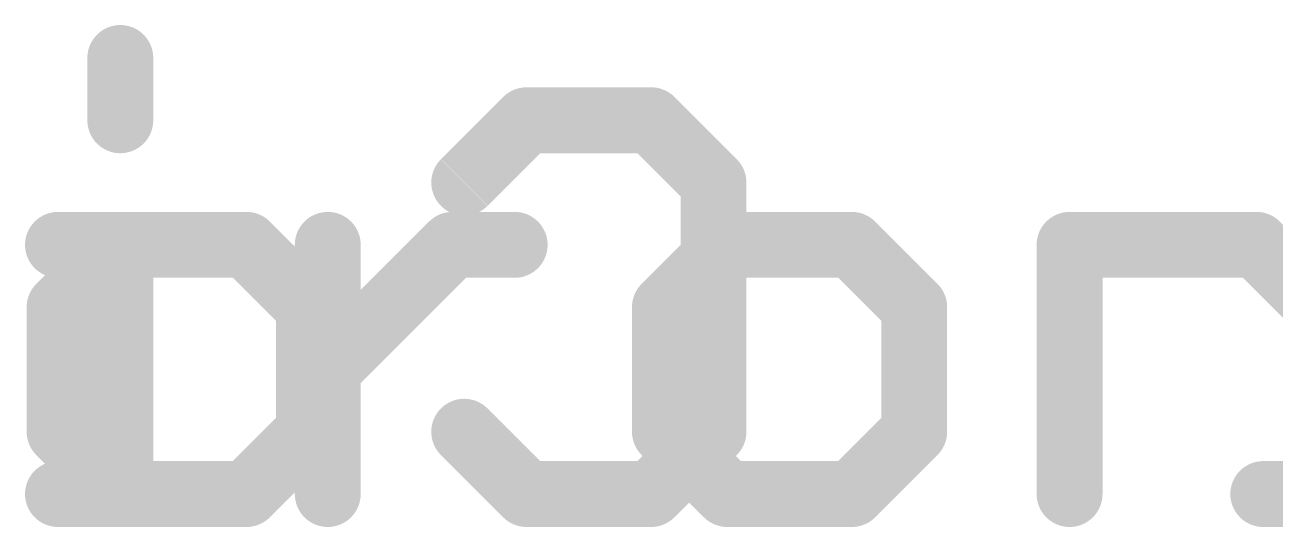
# Model space of a CAD drawing. Extents: x -34 to 73, y -25 to 33.
# Drawn here: x 7.292 to 10.184, y 20.193 to 21.354 of the extents above; entities that cross this region are included whole.
import ezdxf

# ---------------------------------------------------------------- set-up
doc = ezdxf.new("R2010")
doc.units = 0
doc.layers.add('21', color=41, linetype='CONTINUOUS')
doc.layers.add('22', color=40, linetype='CONTINUOUS')

msp = doc.modelspace()

# ---------------------------------------------------------------- linework, layer by layer
at = {"layer": '21', "const_width": 0.1524}
for points in [[(7.5121, 21.2776), (7.5121, 21.1335)], [(7.368, 20.8454), (7.5121, 20.8454)], [(7.5121, 20.8454), (7.5121, 20.2692)], [(7.9917, 20.2692), (7.9917, 20.8454)], [(7.9917, 20.5573), (8.2798, 20.8454)], [(8.2798, 20.8454), (8.4239, 20.8454)], [(8.9154, 20.8454), (8.7713, 20.7014)], [(9.2035, 20.8454), (8.9154, 20.8454)], [(9.3475, 20.7014), (9.2035, 20.8454)], [(9.7068, 20.2692), (9.7068, 20.8454)], [(9.7068, 20.8454), (10.139, 20.8454)], [(10.139, 20.8454), (10.2831, 20.7014)], [(8.7713, 20.7014), (8.7713, 20.4133)], [(9.3475, 20.4133), (9.3475, 20.7014)], [(8.7713, 20.4133), (8.9154, 20.2692)], [(9.2035, 20.2692), (9.3475, 20.4133)], [(7.368, 20.2692), (7.6562, 20.2692)], [(8.9154, 20.2692), (9.2035, 20.2692)]]:
    msp.add_lwpolyline(points, dxfattribs=at)
at = {"layer": '21', "const_width": 0.0762}
for points in [[(7.5502, 21.2776, 1), (7.474, 21.2776)], [(7.474, 21.1335, 1), (7.5502, 21.1335)], [(7.368, 20.8835, 1), (7.368, 20.8073)], [(7.5502, 20.8454, 1), (7.474, 20.8454)], [(7.5121, 20.8073, 1), (7.5121, 20.8835)], [(8.0298, 20.8454, 1), (7.9536, 20.8454)], [(8.2798, 20.8835, 1), (8.2798, 20.8073)], [(8.3068, 20.8185, 1), (8.2529, 20.8724)], [(8.4239, 20.8073, 1), (8.4239, 20.8835)], [(8.9154, 20.8835, 1), (8.9154, 20.8073)], [(8.9423, 20.8185, 1), (8.8884, 20.8724)], [(9.2304, 20.8724, 1), (9.1765, 20.8185)], [(9.2035, 20.8073, 1), (9.2035, 20.8835)], [(9.7449, 20.8454, 1), (9.6687, 20.8454)], [(9.7068, 20.8835, 1), (9.7068, 20.8073)], [(10.1659, 20.8724, 1), (10.1121, 20.8185)], [(10.139, 20.8073, 1), (10.139, 20.8835)], [(8.8094, 20.7014, 1), (8.7332, 20.7014)], [(8.7444, 20.7283, 1), (8.7983, 20.6744)], [(9.3856, 20.7014, 1), (9.3094, 20.7014)], [(9.3206, 20.6744, 1), (9.3745, 20.7283)], [(7.9648, 20.5843, 1), (8.0187, 20.5304)], [(8.7983, 20.4402, 1), (8.7444, 20.3863)], [(9.3745, 20.3863, 1), (9.3206, 20.4402)], [(8.7332, 20.4133, 1), (8.8094, 20.4133)], [(9.3094, 20.4133, 1), (9.3856, 20.4133)], [(7.368, 20.3073, 1), (7.368, 20.2311)], [(7.6562, 20.2311, 1), (7.6562, 20.3073)], [(8.9154, 20.3073, 1), (8.9154, 20.2311)], [(8.8884, 20.2423, 1), (8.9423, 20.2961)], [(9.1765, 20.2961, 1), (9.2304, 20.2423)], [(9.2035, 20.2311, 1), (9.2035, 20.3073)], [(7.474, 20.2692, 1), (7.5502, 20.2692)], [(7.9536, 20.2692, 1), (8.0298, 20.2692)], [(9.6687, 20.2692, 1), (9.7449, 20.2692)]]:
    msp.add_lwpolyline(points, format="xyb", dxfattribs=at)
at = {"layer": '22', "const_width": 0.1524}
for points in [[(8.3073, 20.9895), (8.4513, 21.1335)], [(8.4513, 21.1335), (8.7394, 21.1335)], [(8.7394, 21.1335), (8.8835, 20.9895)], [(8.8835, 20.9895), (8.8835, 20.4133)], [(7.3718, 20.7014), (7.5158, 20.8454)], [(7.5158, 20.8454), (7.8039, 20.8454)], [(7.8039, 20.8454), (7.948, 20.7014)], [(7.3718, 20.4133), (7.3718, 20.7014)], [(7.948, 20.7014), (7.948, 20.4133)], [(7.5158, 20.2692), (7.3718, 20.4133)], [(7.948, 20.4133), (7.8039, 20.2692)], [(8.4513, 20.2692), (8.3073, 20.4133)], [(8.8835, 20.4133), (8.7394, 20.2692)], [(7.8039, 20.2692), (7.5158, 20.2692)], [(8.7394, 20.2692), (8.4513, 20.2692)], [(10.4427, 20.2692), (10.1546, 20.2692)]]:
    msp.add_lwpolyline(points, dxfattribs=at)
at = {"layer": '22', "const_width": 0.0762}
for points in [[(8.4513, 21.1716, 1), (8.4513, 21.0954)], [(8.4783, 21.1066, 1), (8.4244, 21.1605)], [(8.7664, 21.1605, 1), (8.7125, 21.1066)], [(8.7394, 21.0954, 1), (8.7394, 21.1716)], [(8.9216, 20.9895, 1), (8.8454, 20.9895)], [(8.2803, 21.0164, 1), (8.3342, 20.9625)], [(8.8566, 20.9625, 1), (8.9104, 21.0164)], [(7.5158, 20.8835, 1), (7.5158, 20.8073)], [(7.5428, 20.8185, 1), (7.4889, 20.8724)], [(7.8309, 20.8724, 1), (7.777, 20.8185)], [(7.8039, 20.8073, 1), (7.8039, 20.8835)], [(7.3448, 20.7283, 1), (7.3987, 20.6744)], [(7.4099, 20.7014, 1), (7.3337, 20.7014)], [(7.9861, 20.7014, 1), (7.9099, 20.7014)], [(7.921, 20.6744, 1), (7.9749, 20.7283)], [(7.3987, 20.4402, 1), (7.3448, 20.3863)], [(7.9749, 20.3863, 1), (7.921, 20.4402)], [(8.3342, 20.4402, 1), (8.2803, 20.3863)], [(8.9104, 20.3863, 1), (8.8566, 20.4402)], [(7.3337, 20.4133, 1), (7.4099, 20.4133)], [(7.9099, 20.4133, 1), (7.9861, 20.4133)], [(8.8454, 20.4133, 1), (8.9216, 20.4133)], [(7.5158, 20.3073, 1), (7.5158, 20.2311)], [(7.4889, 20.2423, 1), (7.5428, 20.2961)], [(7.777, 20.2961, 1), (7.8309, 20.2423)], [(7.8039, 20.2311, 1), (7.8039, 20.3073)], [(8.4513, 20.3073, 1), (8.4513, 20.2311)], [(8.4244, 20.2423, 1), (8.4783, 20.2961)], [(8.7125, 20.2961, 1), (8.7664, 20.2423)], [(8.7394, 20.2311, 1), (8.7394, 20.3073)], [(10.1546, 20.3073, 1), (10.1546, 20.2311)]]:
    msp.add_lwpolyline(points, format="xyb", dxfattribs=at)

doc.saveas('drawing.dxf')
